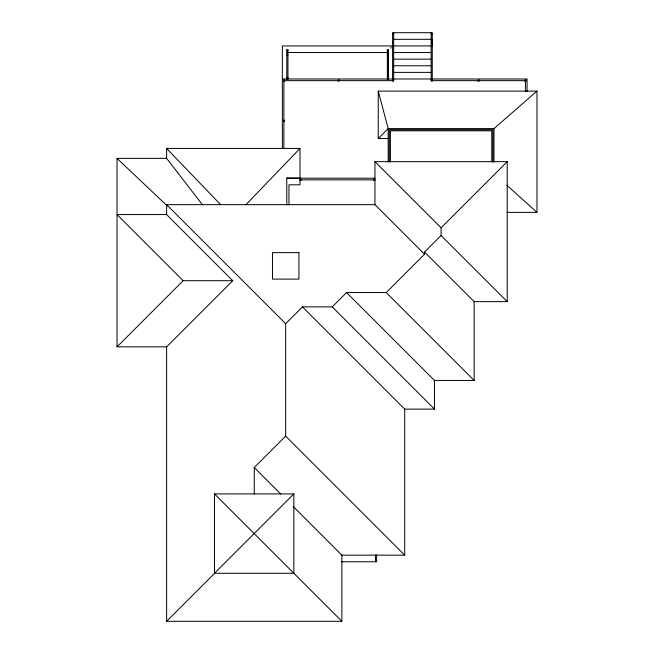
<?xml version="1.0" encoding="UTF-8"?>
<svg xmlns="http://www.w3.org/2000/svg" width="654" height="654" viewBox="0 0 654 654"><rect width="100%" height="100%" fill="white"/><g stroke="black" fill="none" stroke-linecap="round" stroke-linejoin="round"><path stroke-width="0.98" d="M431.959 46.434L432.261 39.314M245.945 204.718L299.998 148.433L166.623 148.433L166.623 158.358L202.65 205.004M232.759 280.705L166.623 346.841L117.025 346.841L183.153 280.705L232.759 280.705L166.623 214.569L117.025 214.569L183.153 280.705M388.174 138.517L378.257 138.517L388.174 128.593L493.991 128.593L536.975 91.119L536.975 212.378L506.989 212.378M341.241 555.164L404.712 555.164L285.667 436.12L285.667 323.697L302.475 306.881L332.232 306.881L434.469 409.118L434.469 380.456L346.563 292.559L332.232 306.881M441.082 235.514L424.552 252.043L474.15 301.649L507.218 301.649L441.082 235.514L441.082 227.796L507.218 161.661L374.946 161.661L374.946 204.653L424.552 254.251L386.244 292.559L346.563 292.559M254.251 493.991L254.251 467.536L285.667 436.12M214.487 573.272L293.85 493.909L214.487 493.909L214.487 573.272L293.85 573.272L293.85 493.909M293.041 506.327L341.878 555.164L341.878 621.3L166.623 621.3L214.749 573.174M392.58 33.804L393.683 33.804M431.166 33.804L432.261 33.804M393.602 39.314L431.248 39.314M392.58 45.927L282.356 45.927L282.356 148.483M393.602 45.927L431.248 45.927M286.853 50.579L287.956 50.579M387.364 50.579L388.468 50.579M286.681 52.541L387.16 52.541M393.602 52.541L431.248 52.541M286.853 54.993L287.956 54.993M387.364 54.993L388.468 54.993M393.602 59.154L431.248 59.154M393.602 65.768L431.248 65.768M393.602 72.381L431.248 72.381M286.853 77.589L287.956 77.589M286.853 78.684L287.956 78.684M282.356 78.995L527.059 78.995L527.059 91.437M392.58 80.099L393.683 80.099M431.166 80.099L432.261 80.099M284.564 80.646L338.02 80.646M339.124 80.646L392.58 80.646M432.261 80.646L524.851 80.646M378.257 138.517L378.257 91.119L536.975 91.119M117.025 346.841L117.025 158.358L166.623 158.358M286.771 178.199L374.995 178.199M299.998 179.302L301.093 179.302L301.093 180.398L299.998 180.398M374.946 179.302L373.843 179.302L373.843 180.398L374.946 180.398M301.093 179.85L373.843 179.85M166.623 214.569L166.623 204.653L374.946 204.653M434.469 380.456L474.15 380.456L474.15 301.649M302.475 306.881L404.712 409.118L434.469 409.118M341.241 561.778L376.598 561.778L376.598 554.837M299.998 178.199L286.771 178.06L286.771 204.849M506.809 185.196L536.975 212.378M117.025 158.358L167.285 205.977M374.946 161.661L441.082 227.796M386.244 292.559L474.15 380.456M166.623 204.653L285.667 323.697M254.251 467.536L280.828 494.113M214.487 493.909L341.878 621.3M166.623 148.433L220.676 204.718M378.257 91.119L388.174 128.593L388.174 162.004M525.407 81.202L525.407 91.061M507.218 161.661L507.218 301.649M493.991 128.593L493.991 162.192M492.887 161.832L492.887 129.696L389.277 129.696L389.277 161.832M491.783 161.865L491.783 130.8L390.381 130.8L390.381 161.865M431.166 32.7L431.166 81.202L432.261 81.202L432.261 32.7L392.58 32.7L392.58 81.202L393.683 81.202L393.683 32.7M424.552 252.043L424.552 254.251M404.712 409.118L404.712 555.164M390.928 47.031L390.928 48.134M388.468 79.167L388.468 49.475L387.364 49.475L387.364 79.167M388.174 52.541L388.174 78.995M375.502 554.845L375.502 561.778M299.998 148.433L299.998 184.812L288.97 184.812L288.97 204.849M287.956 79.167L287.956 49.475L286.853 49.475L286.771 79.543M283.893 81.202L283.893 148.523M166.623 346.841L166.623 621.3M525.947 80.099L525.947 81.202L524.851 81.202L524.851 80.099L525.947 80.099M284.564 80.099L283.46 80.099L283.46 81.202L284.564 81.202L284.564 80.099M339.124 80.099L338.02 80.099L338.02 81.202L339.124 81.202L339.124 80.099M479.104 80.099L478 80.099L478 81.202L479.104 81.202L479.104 80.099M284.564 120.328L283.46 120.328L283.46 121.431L284.564 121.431L284.564 120.328M298.927 252.648L272.473 252.648L272.473 279.103L298.927 279.103L298.927 252.648"/></g></svg>
